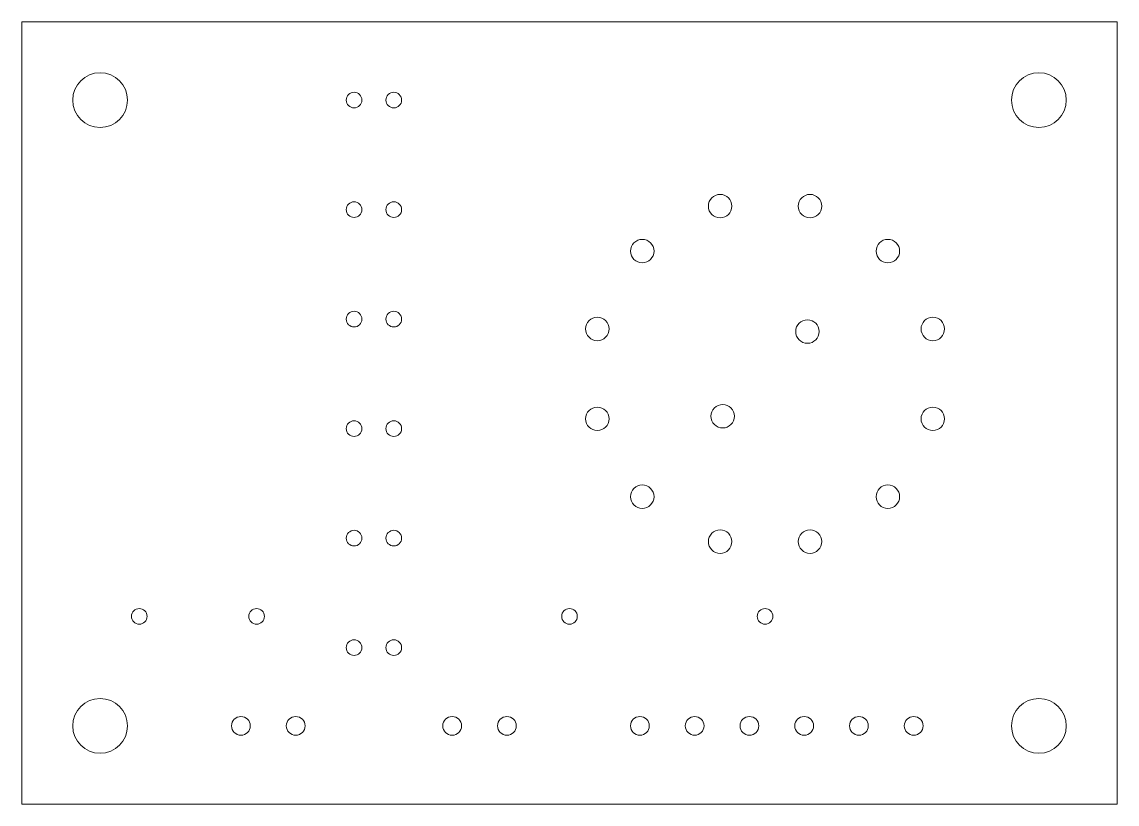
# Model space of a CAD drawing. Header units: millimetres. Extents: x 28.7 to 98.7, y 217.6 to 267.6.
import ezdxf

# ---------------------------------------------------------------- set-up
doc = ezdxf.new("R2010")
doc.units = ezdxf.units.MM

msp = doc.modelspace()

# ---------------------------------------------------------------- linework, layer by layer
at = {"color": 7, "linetype": 'Continuous', "lineweight": 15}
for p, q in [((98.683, 267.56), (28.683, 267.56)), ((28.683, 267.56), (28.683, 217.56)), ((98.683, 217.56), (98.683, 267.56)), ((28.683, 217.56), (98.683, 217.56))]:
    msp.add_line(p, q, dxfattribs=at)
for centre, radius in [((33.683, 262.56), 1.75), ((93.683, 262.56), 1.75), ((49.913, 262.56), 0.5), ((52.453, 262.56), 0.5), ((73.31, 255.782), 0.75), ((79.056, 255.782), 0.75), ((49.913, 255.56), 0.5), ((52.453, 255.56), 0.5), ((68.334, 252.909), 0.75), ((84.032, 252.909), 0.75), ((49.913, 248.56), 0.5), ((52.453, 248.56), 0.5), ((65.461, 247.933), 0.75), ((78.891, 247.768), 0.75), ((86.905, 247.933), 0.75), ((65.461, 242.187), 0.75), ((73.475, 242.352), 0.75), ((86.905, 242.187), 0.75), ((49.913, 241.56), 0.5), ((52.453, 241.56), 0.5), ((68.334, 237.211), 0.75), ((84.032, 237.211), 0.75), ((49.913, 234.56), 0.5), ((52.453, 234.56), 0.5), ((73.31, 234.338), 0.75), ((79.056, 234.338), 0.75), ((36.183, 229.56), 0.5), ((43.683, 229.56), 0.5), ((63.683, 229.56), 0.5), ((76.183, 229.56), 0.5), ((49.913, 227.56), 0.5), ((52.453, 227.56), 0.5), ((33.683, 222.56), 1.75), ((93.683, 222.56), 1.75), ((42.683, 222.56), 0.6), ((46.183, 222.56), 0.6), ((56.183, 222.56), 0.6), ((59.683, 222.56), 0.6), ((68.183, 222.56), 0.6), ((71.683, 222.56), 0.6), ((75.183, 222.56), 0.6), ((78.683, 222.56), 0.6), ((82.183, 222.56), 0.6), ((85.683, 222.56), 0.6)]:
    msp.add_circle(centre, radius, dxfattribs=at)

doc.saveas('drawing.dxf')
